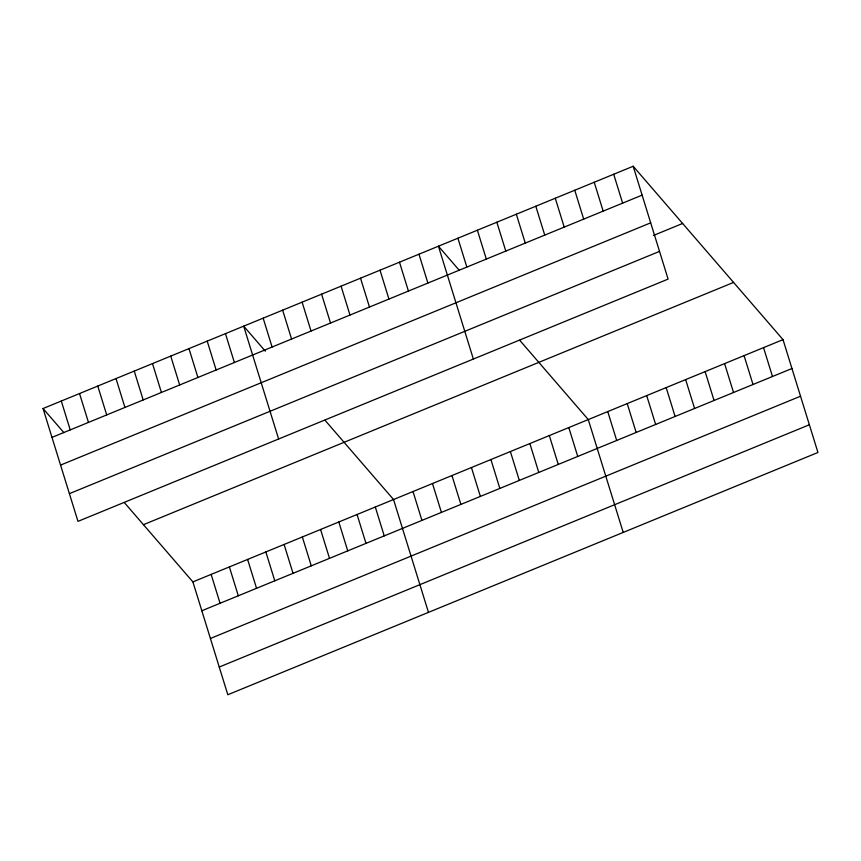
<?xml version="1.0" encoding="UTF-8"?>
<svg xmlns="http://www.w3.org/2000/svg" width="861" height="861" viewBox="0 0 861 861"><rect width="100%" height="100%" fill="white"/><g stroke="black" fill="none" stroke-linecap="round" stroke-linejoin="round"><path stroke-width="1.29" d="M633.179 166.259L668.104 279.104L77.985 521.368L43.05 408.523L633.179 166.259L783.015 339.632L817.95 452.477L227.821 694.741L192.896 581.896L124.339 502.576M51.983 437.388L642.112 195.135M60.561 465.101L650.69 222.838M653.413 235.473L682.622 223.473M69.407 493.654L659.526 251.39M143.443 524.683L733.572 282.419M192.896 581.896L783.015 339.632M201.829 610.761L791.959 368.508M210.407 638.475L800.536 396.211M219.243 667.027L809.372 424.764M459.29 270.343L438.432 246.203L473.367 359.048M519.721 340.267L588.278 419.587L623.213 532.421M265.328 351.18L243.695 326.158L278.62 438.992M324.984 420.211L393.542 499.531L428.466 612.365M43.05 408.523L63.908 432.652M763.546 347.629L772.478 376.494M744.076 355.625L753.009 384.49M724.596 363.622L733.529 392.487M705.127 371.618L714.06 400.483M685.647 379.604L694.579 408.48M613.699 174.256L622.632 203.121M666.177 387.601L675.11 416.466M594.23 182.252L603.163 211.117M646.697 395.597L655.641 424.462M574.75 190.249L583.693 219.114M627.228 403.594L636.161 432.459M555.28 198.245L564.213 227.11M607.748 411.59L616.691 440.455M535.8 206.231L544.744 235.107M516.331 214.228L525.264 243.093M568.809 427.573L577.742 456.448M496.851 222.224L505.794 251.089M549.329 435.569L558.262 464.434M477.381 230.221L486.314 259.086M529.859 443.566L538.792 472.431M457.912 238.217L466.845 267.082M510.379 451.562L519.323 480.427M490.91 459.559L499.843 488.424M418.963 254.199L427.895 283.065M471.43 467.545L480.373 496.42M399.482 262.196L408.426 291.061M451.96 475.541L460.893 504.406M380.013 270.193L388.946 299.058M432.48 483.538L441.424 512.403M360.533 278.189L369.477 307.054M413.011 491.534L421.944 520.399M341.064 286.175L349.996 315.051M321.594 294.171L330.527 323.047M375.299 507.011L384.232 535.886M302.114 302.168L311.047 331.033M357.057 514.501L365.99 543.366M282.645 310.164L291.578 339.03M338.814 521.992L347.747 550.857M263.165 318.161L272.098 347.026M320.572 529.483L329.515 558.348M302.34 536.963L311.273 565.838M225.453 333.637L234.386 362.513M284.098 544.453L293.031 573.318M207.21 341.128L216.143 369.993M265.855 551.944L274.788 580.809M188.968 348.619L197.912 377.484M247.613 559.435L256.556 588.3M170.736 356.11L179.669 384.975M229.37 566.915L238.314 595.79M152.494 363.59L161.427 392.465M211.139 574.405L220.072 603.27M134.251 371.08L143.184 399.945M116.009 378.571L124.942 407.436M97.767 386.062L106.71 414.927M79.535 393.542L88.468 422.407M61.292 401.032L70.225 429.897"/></g></svg>
